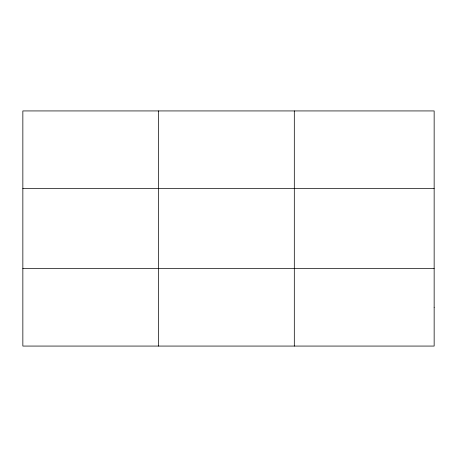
<?xml version="1.0" encoding="UTF-8"?>
<svg xmlns="http://www.w3.org/2000/svg" width="457" height="457" viewBox="0 0 457 457"><rect width="100%" height="100%" fill="white"/><g stroke="black" fill="none" stroke-linecap="round" stroke-linejoin="round"><path stroke-width="0.69" d="M158.579 346.069L158.579 110.931M294.308 346.069L294.308 110.931M22.85 188.524L434.15 188.524M22.85 268.476L434.15 268.476M434.15 307.27L434.15 346.069L22.85 346.069L22.85 110.931L434.15 110.931L434.15 307.27"/></g></svg>
